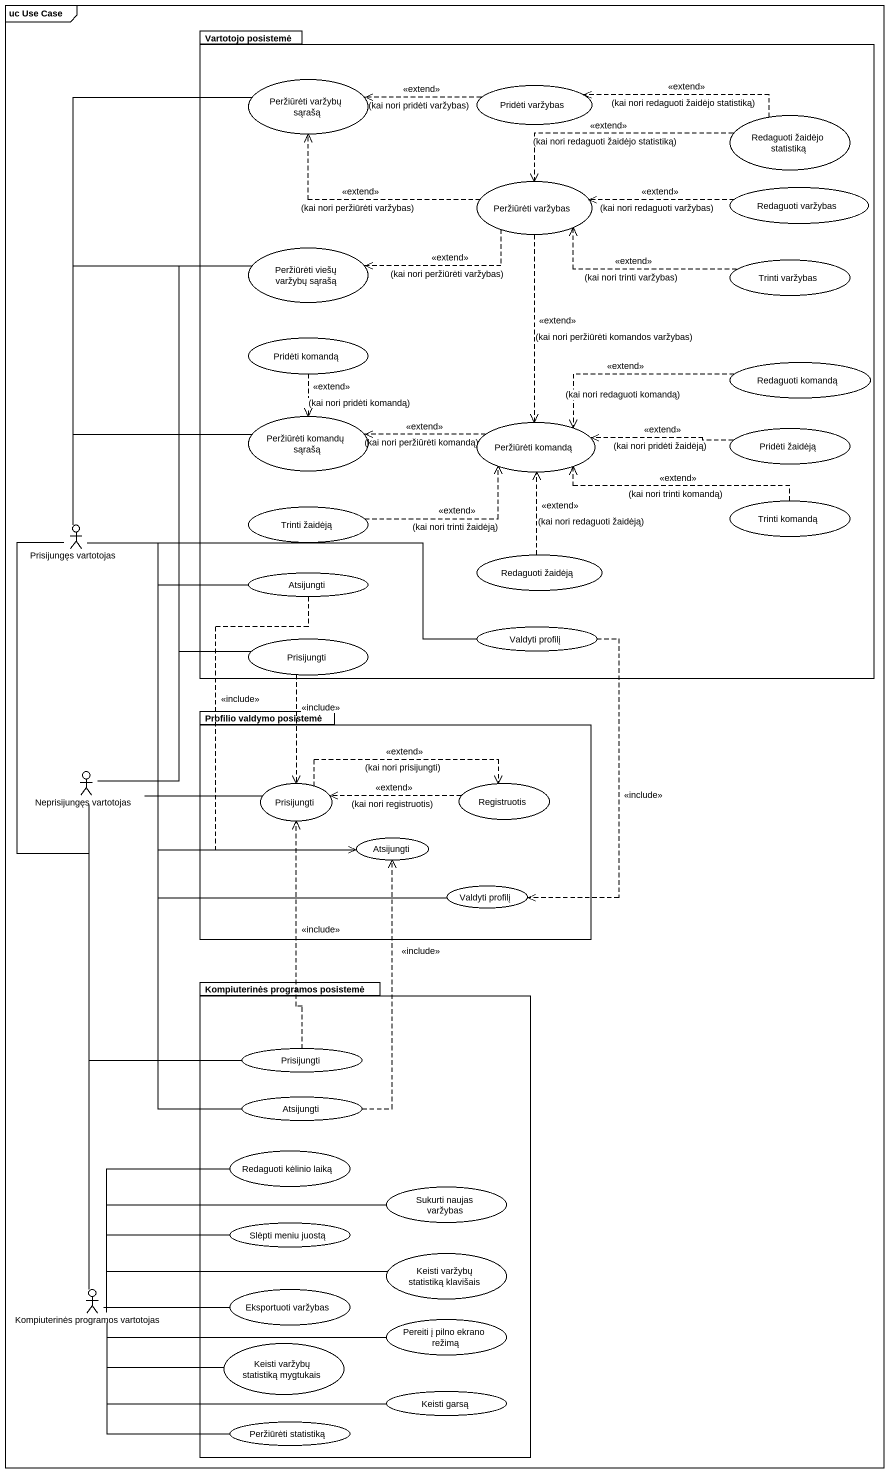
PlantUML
@startuml
mainframe uc Use Case
package "Vartotojo posistemė" as Vartotojo_posistemė {
  usecase "Peržiūrėti varžybų sąrašą" as Peržiūrėti_varžybų_sąrašą
  usecase "Pridėti varžybas" as Pridėti_varžybas
  usecase "Redaguoti žaidėjo statistiką" as Redaguoti_žaidėjo_statistiką
  usecase "Peržiūrėti varžybas" as Peržiūrėti_varžybas
  usecase "Redaguoti varžybas" as Redaguoti_varžybas
  usecase "Peržiūrėti viešų varžybų sąrašą" as Peržiūrėti_viešų_varžybų
  usecase "Trinti varžybas" as Trinti_varžybas
  usecase "Pridėti komandą" as Pridėti_komandą
  usecase "Redaguoti komandą" as Redaguoti_komandą
  usecase "Peržiūrėti komandų sąrašą" as Peržiūrėti_komandų_sąrašą
  usecase "Peržiūrėti komandą" as Peržiūrėti_komandą
  usecase "Pridėti žaidėją" as Pridėti_žaidėją
  usecase "Trinti žaidėją" as Trinti_žaidėją
  usecase "Trinti komandą" as Trinti_komandą
  usecase Atsijungti
  usecase "Redaguoti žaidėją" as Redaguoti_žaidėją
  usecase Prisijungti
  usecase "Valdyti profilį" as Valdyti_profilį
}
actor "Prisijungęs vartotojas" as Prisijungęs_vartotojas
package "Profilio valdymo posistemė" as Profilio_valdymo_posistemė {
  usecase "Prisijungti" as Prisijungti_2
  usecase Registruotis
  usecase "Atsijungti" as Atsijungti_2
  usecase "Valdyti profilį" as Valdyti_profilį_2
}
actor "Neprisijungęs vartotojas" as Neprisijungęs_vartotojas
package "Kompiuterinės programos posistemė" as Kompiuterinės_programos {
  usecase "Prisijungti" as Prisijungti_3
  usecase "Atsijungti" as Atsijungti_3
  usecase "Redaguoti kėlinio laiką" as Redaguoti_kėlinio_laiką
  usecase "Sukurti naujas varžybas" as Sukurti_naujas_varžybas
  usecase "Slėpti meniu juostą" as Slėpti_meniu_juostą
  usecase "Keisti varžybų statistiką klavišais" as Keisti_varžybų_statistiką
  usecase "Eksportuoti varžybas" as Eksportuoti_varžybas
  usecase "Keisti varžybų statistiką mygtukais" as Keisti_varžybų_statistiką_2
  usecase "Pereiti į pilno ekrano režimą" as Pereiti_į_pilno_ekrano
  usecase "Peržiūrėti statistiką" as Peržiūrėti_statistiką
  usecase "Keisti garsą" as Keisti_garsą
}
actor "Kompiuterinės programos vartotojas" as Kompiuterinės_programos_2
Pridėti_varžybas .left.> Peržiūrėti_varžybų_sąrašą : <<extend>>\n(kai nori pridėti varžybas)
Redaguoti_žaidėjo_statistiką .left.> Pridėti_varžybas : <<extend>>\n(kai nori redaguoti žaidėjo statistiką)
Redaguoti_žaidėjo_statistiką .left.> Peržiūrėti_varžybas : <<extend>>\n(kai nori redaguoti žaidėjo statistiką)
Peržiūrėti_varžybas .left.> Peržiūrėti_varžybų_sąrašą : <<extend>>\n(kai nori peržiūrėti varžybas)
Peržiūrėti_varžybas .left.> Peržiūrėti_viešų_varžybų : <<extend>>\n(kai nori peržiūrėti varžybas)
Peržiūrėti_varžybas ..> Peržiūrėti_komandą : <<extend>>\n(kai nori peržiūrėti komandos varžybas)
Redaguoti_varžybas .left.> Peržiūrėti_varžybas : <<extend>>\n(kai nori redaguoti varžybas)
Trinti_varžybas .left.> Peržiūrėti_varžybas : <<extend>>\n(kai nori trinti varžybas)
Pridėti_komandą ..> Peržiūrėti_komandų_sąrašą : <<extend>>\n(kai nori pridėti komandą)
Redaguoti_komandą .left.> Peržiūrėti_komandą : <<extend>>\n(kai nori redaguoti komandą)
Peržiūrėti_komandą .left.> Peržiūrėti_komandų_sąrašą : <<extend>>\n(kai nori peržiūrėti komandą)
Pridėti_žaidėją .left.> Peržiūrėti_komandą : <<extend>>\n(kai nori pridėti žaidėją)
Prisijungęs_vartotojas -up- Peržiūrėti_varžybų_sąrašą
Prisijungęs_vartotojas -up- Peržiūrėti_viešų_varžybų
Prisijungęs_vartotojas -right- Peržiūrėti_komandų_sąrašą
Prisijungęs_vartotojas -right- Atsijungti
Prisijungęs_vartotojas -right- Valdyti_profilį
Prisijungęs_vartotojas -- Atsijungti_2
Prisijungęs_vartotojas -- Valdyti_profilį_2
Prisijungęs_vartotojas -- Atsijungti_3
Prisijungęs_vartotojas -- Kompiuterinės_programos_2
Trinti_žaidėją .right.> Peržiūrėti_komandą : <<extend>>\n(kai nori trinti žaidėją)
Trinti_komandą .left.> Peržiūrėti_komandą : <<extend>>\n(kai nori trinti komandą)
Atsijungti ..> Atsijungti_2 : <<include>>
Redaguoti_žaidėją .up.> Peržiūrėti_komandą : <<extend>>\n(kai nori redaguoti žaidėją)
Prisijungti ..> Prisijungti_2 : <<include>>
Valdyti_profilį ..> Valdyti_profilį_2 : <<include>>
Neprisijungęs_vartotojas -up- Peržiūrėti_viešų_varžybų
Neprisijungęs_vartotojas -right- Prisijungti
Neprisijungęs_vartotojas -right- Prisijungti_2
Neprisijungęs_vartotojas -- Prisijungti_3
Neprisijungęs_vartotojas -- Kompiuterinės_programos_2
Prisijungti_2 .right.> Registruotis : <<extend>>\n(kai nori prisijungti)
Registruotis .left.> Prisijungti_2 : <<extend>>\n(kai nori registruotis)
Prisijungti_3 .up.> Prisijungti_2 : <<include>>
Atsijungti_3 .up.> Atsijungti_2 : <<include>>
Kompiuterinės_programos_2 -up- Redaguoti_kėlinio_laiką
Kompiuterinės_programos_2 -right- Sukurti_naujas_varžybas
Kompiuterinės_programos_2 -right- Slėpti_meniu_juostą
Kompiuterinės_programos_2 -right- Keisti_varžybų_statistiką
Kompiuterinės_programos_2 -right- Eksportuoti_varžybas
Kompiuterinės_programos_2 -right- Keisti_varžybų_statistiką_2
Kompiuterinės_programos_2 -right- Pereiti_į_pilno_ekrano
Kompiuterinės_programos_2 -- Peržiūrėti_statistiką
Kompiuterinės_programos_2 -right- Keisti_garsą
@enduml
